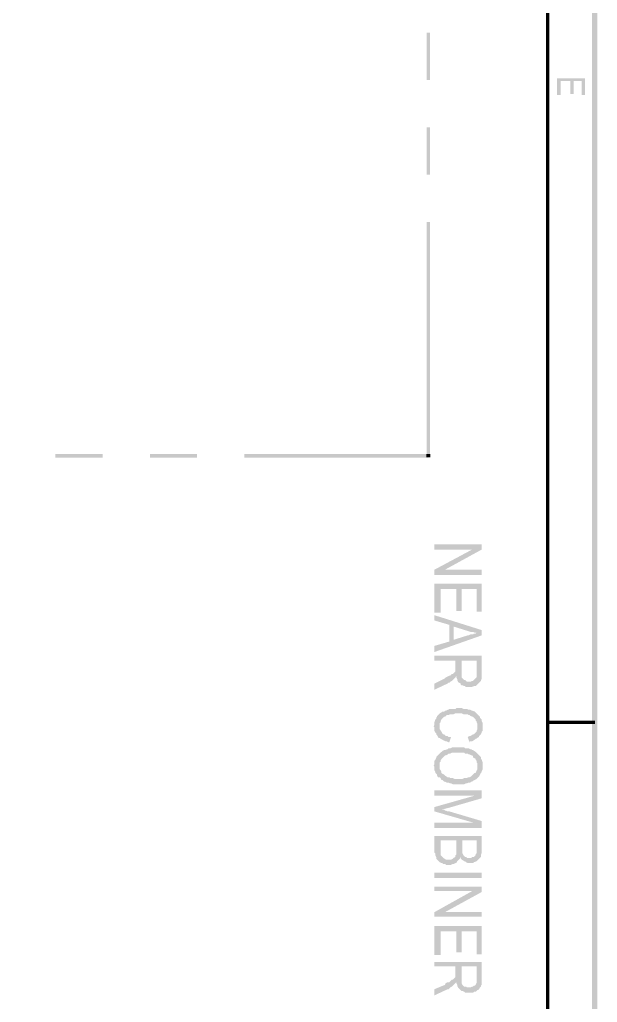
# Model space of a CAD drawing. Header units: inches. Extents: x -186 to 186, y -282 to 282.
# Drawn here: x 161.68 to 186.11, y -0.85 to 40.7 of the extents above; entities that cross this region are included whole.
import ezdxf

# ---------------------------------------------------------------- set-up
doc = ezdxf.new("R2010")
doc.units = ezdxf.units.IN
doc.header["$MEASUREMENT"] = 0
doc.layers.add('H', color=7, linetype='CONTINUOUS', lineweight=100)
doc.layers.add('P', color=250, linetype='CONTINUOUS', lineweight=100)

msp = doc.modelspace()

# ---------------------------------------------------------------- hatches: boundary and pattern name
at = {"layer": 'H', "linetype": 'Continuous'}
for points in [[(186.111, -282.111), (185.889, 281.889), (186.111, 282.111)], [(185.889, -281.889), (186.111, -282.111), (185.889, 281.889)], [(179.037, 40.148), (178.889, 40.148), (179.037, 38.148)], [(178.889, 40.148), (179.037, 38.148), (178.889, 38.148)], [(185.593, 37.519), (185.593, 38.222), (184.407, 38.222), (184.407, 37.519), (184.556, 37.519), (184.556, 38.111), (184.963, 38.111), (184.963, 37.556), (185.111, 37.556), (185.111, 38.111), (185.444, 38.111), (185.444, 37.519)], [(179.037, 36.148), (178.889, 36.148), (179.037, 34.148)], [(178.889, 36.148), (179.037, 34.148), (178.889, 34.148)], [(179.037, 32.148), (178.889, 32.148), (179.037, 22.259)], [(178.889, 32.148), (179.037, 22.259), (178.889, 22.259)], [(165.185, 22.185), (165.185, 22.333), (163.185, 22.185)], [(165.185, 22.333), (163.185, 22.185), (163.185, 22.333)], [(169.185, 22.185), (169.185, 22.333), (167.185, 22.185)], [(169.185, 22.333), (167.185, 22.185), (167.185, 22.333)], [(178.963, 22.185), (178.963, 22.333), (171.185, 22.185)], [(178.963, 22.333), (171.185, 22.185), (171.185, 22.333)], [(181.222, 18.296), (181.222, 18.519), (179.222, 18.519), (179.222, 18.296), (180.815, 18.296)], [(181.222, 18.296), (180.815, 18.296), (179.222, 17.444), (179.667, 17.444)], [(181.222, 17.222), (181.222, 17.444), (179.667, 17.444), (179.222, 17.444), (179.222, 17.222)], [(181.222, 15.667), (181.222, 16.852), (179.222, 16.852), (179.222, 15.63), (179.481, 15.63), (179.481, 16.63), (180.148, 16.63), (180.148, 15.704), (180.37, 15.704), (180.37, 16.63), (181, 16.63), (181, 15.667)], [(181.222, 14.667), (181.222, 14.889), (179.222, 15.519), (179.222, 15.296), (179.852, 15.111), (179.852, 14.407), (180.037, 15.037), (180.63, 14.852), (180.741, 14.815), (180.815, 14.815), (180.852, 14.815), (180.926, 14.778), (180.963, 14.778), (181.037, 14.778)], [(181.222, 14.667), (181.037, 14.778), (181, 14.778), (180.963, 14.741), (180.889, 14.741), (180.852, 14.704), (180.815, 14.704), (180.741, 14.704), (180.667, 14.667), (180.63, 14.667), (180.037, 14.481), (180.037, 15.037), (179.852, 14.407), (179.222, 14.222), (179.222, 13.963)], [(181.222, 13.074), (181.222, 13.815), (179.222, 13.815), (179.222, 13.593), (180.111, 13.593), (180.111, 13.333), (180.148, 12.963), (180.148, 12.926), (180.148, 12.889), (180.185, 12.815), (180.185, 12.778), (180.222, 12.704), (180.259, 12.667), (180.333, 12.63), (180.333, 12.593), (180.37, 13.593), (181, 13.593), (181, 13.074), (181.037, 12.593), (181.074, 12.63), (181.111, 12.667), (181.148, 12.704), (181.185, 12.741), (181.185, 12.778), (181.222, 12.815), (181.222, 12.889), (181.222, 13)], [(180.148, 12.963), (180.111, 13.333), (180.111, 13.259), (180.111, 13.185), (180.111, 13.148), (180.074, 13.111), (180.037, 13.074), (180, 13.037), (179.963, 13.037), (179.926, 13), (179.889, 12.963), (179.852, 12.963), (179.778, 12.926), (179.704, 12.889), (179.667, 12.852), (179.222, 12.63), (179.222, 12.37), (179.778, 12.63), (179.815, 12.667), (179.852, 12.667), (179.889, 12.704), (179.963, 12.741), (180, 12.778), (180.037, 12.815), (180.074, 12.852), (180.111, 12.889)], [(181.037, 12.593), (181, 13.074), (181, 13), (181, 12.889), (180.926, 12.815), (180.889, 12.778), (180.852, 12.741), (180.815, 12.741), (180.741, 12.704), (180.593, 12.704), (180.556, 12.741), (180.519, 12.778), (180.481, 12.778), (180.407, 12.852), (180.37, 12.889), (180.37, 12.926), (180.37, 13), (180.37, 13.593), (180.333, 12.593), (180.37, 12.556), (180.407, 12.556), (180.481, 12.519), (180.519, 12.519), (180.556, 12.481), (180.778, 12.481), (180.889, 12.519), (180.963, 12.519), (181, 12.556)], [(181.037, 11.333), (181, 11.37), (180.963, 11.407), (180.926, 11.444), (180.815, 11.481), (180.741, 11.519), (180.704, 11.519), (180.667, 11.519), (180.593, 11.556), (180.556, 11.556), (180.481, 11.556), (180.444, 11.556), (180.37, 11.593), (180.148, 11.593), (180.111, 11.556), (180.037, 11.556), (179.963, 11.556), (179.926, 11.556), (179.852, 11.556), (179.815, 11.519), (179.778, 11.519), (179.704, 11.481), (179.667, 11.481), (179.63, 11.444), (179.556, 11.444), (179.519, 11.407), (179.444, 11.37), (179.407, 11.333), (179.37, 11.296), (179.333, 11.259), (179.333, 11.222), (179.296, 11.185), (179.296, 11.148), (179.259, 11.111), (179.222, 11), (179.222, 10.963), (179.222, 10.889), (179.185, 10.815), (179.222, 10.778), (179.222, 10.704), (179.222, 10.667), (179.222, 10.63), (179.259, 10.556), (179.296, 10.519), (179.296, 10.481), (179.333, 10.444), (179.37, 10.37), (179.407, 10.333), (179.444, 10.852), (179.444, 10.963), (179.481, 11), (179.481, 11.037), (179.519, 11.111), (179.556, 11.148), (179.593, 11.185), (179.63, 11.222), (179.667, 11.222), (179.704, 11.259), (179.741, 11.296), (179.778, 11.296), (179.815, 11.296), (179.889, 11.333), (179.926, 11.333), (180, 11.333), (180.037, 11.333), (180.111, 11.37), (180.37, 11.37), (180.444, 11.333), (180.519, 11.333), (180.556, 11.333), (180.63, 11.333), (180.667, 11.296), (180.704, 11.296), (180.741, 11.259), (180.852, 11.222), (180.889, 11.185), (180.926, 11.148), (180.963, 11.111), (180.963, 11.074), (181, 11.037), (181, 11), (181.037, 10.926), (181.037, 10.852), (181.037, 10.815)], [(181.259, 10.815), (181.259, 10.889), (181.259, 10.963), (181.222, 11.037), (181.222, 11.111), (181.185, 11.148), (181.148, 11.185), (181.148, 11.222), (181.111, 11.259), (181.074, 11.296), (181.037, 11.333), (181.037, 10.815), (181.037, 10.741), (181.037, 10.704), (181, 10.63), (181, 10.593), (180.963, 10.556), (180.926, 10.519), (180.889, 10.481), (180.852, 10.481), (180.741, 10.407), (180.704, 10.407), (180.63, 10.37), (180.704, 10.148), (180.704, 10.185), (180.778, 10.185), (180.815, 10.185), (180.926, 10.259), (180.963, 10.296), (181, 10.296), (181.037, 10.333), (181.111, 10.37), (181.111, 10.407), (181.148, 10.444), (181.185, 10.481), (181.222, 10.556), (181.222, 10.593), (181.259, 10.63), (181.259, 10.704), (181.259, 10.741)], [(179.926, 10.37), (179.889, 10.37), (179.815, 10.37), (179.778, 10.407), (179.704, 10.407), (179.667, 10.444), (179.63, 10.481), (179.593, 10.481), (179.556, 10.519), (179.519, 10.593), (179.481, 10.63), (179.481, 10.667), (179.444, 10.704), (179.444, 10.778), (179.444, 10.852), (179.407, 10.333), (179.444, 10.333), (179.481, 10.296), (179.556, 10.259), (179.593, 10.222), (179.63, 10.222), (179.704, 10.185), (179.741, 10.185), (179.815, 10.148), (179.852, 10.148)], [(181.259, 9.148), (181.259, 9.259), (181.259, 9.296), (181.222, 9.407), (181.185, 9.444), (181.185, 9.519), (181.148, 9.556), (181.111, 9.593), (181.074, 9.63), (181.037, 9.667), (181, 9.704), (180.963, 9.741), (180.852, 9.815), (180.815, 9.815), (180.778, 9.852), (180.741, 9.852), (180.667, 9.889), (180.63, 9.889), (180.556, 9.889), (180.519, 9.889), (180.481, 9.926), (180.407, 9.926), (180.074, 9.926), (180.037, 9.926), (179.963, 9.926), (179.889, 9.889), (179.852, 9.889), (179.815, 9.889), (179.778, 9.852), (179.667, 9.815), (179.63, 9.815), (179.556, 9.778), (179.519, 9.741), (179.481, 9.704), (179.444, 9.667), (179.37, 9.593), (179.333, 9.556), (179.296, 9.519), (179.296, 9.481), (179.259, 9.407), (179.222, 9.37), (179.222, 9.333), (179.222, 9.259), (179.222, 9.222), (179.185, 9.148), (179.222, 9.111), (179.222, 9), (179.222, 8.963), (179.259, 8.889), (179.259, 8.852), (179.296, 8.815), (179.333, 8.778), (179.333, 8.741), (179.37, 8.667), (179.444, 8.667), (179.444, 9.185), (179.444, 9.296), (179.481, 9.333), (179.481, 9.37), (179.519, 9.444), (179.556, 9.481), (179.593, 9.519), (179.63, 9.556), (179.667, 9.593), (179.704, 9.593), (179.778, 9.63), (179.815, 9.667), (179.852, 9.667), (179.889, 9.667), (179.963, 9.704), (180, 9.704), (180.148, 9.704), (180.222, 9.704), (180.296, 9.704), (180.407, 9.704), (180.481, 9.704), (180.519, 9.667), (180.593, 9.667), (180.63, 9.667), (180.667, 9.63), (180.704, 9.63), (180.778, 9.593), (180.815, 9.593), (180.852, 9.556), (180.852, 9.519), (180.889, 9.481), (180.963, 9.444), (180.963, 9.407), (181, 9.37), (181, 9.296), (181.037, 9.259), (181.037, 8.63), (181.074, 8.667), (181.111, 8.704), (181.148, 8.778), (181.185, 8.852), (181.222, 8.889), (181.222, 8.926), (181.259, 9), (181.259, 9.037), (181.259, 9.111)], [(181.037, 8.63), (181.037, 9.148), (181.037, 9.074), (181.037, 9), (181, 8.963), (181, 8.926), (180.963, 8.852), (180.926, 8.852), (180.889, 8.815), (180.852, 8.778), (180.815, 8.741), (180.778, 8.704), (180.704, 8.667), (180.667, 8.667), (180.63, 8.667), (180.593, 8.63), (180.519, 8.63), (180.481, 8.63), (180.407, 8.593), (180.074, 8.593), (180, 8.63), (179.963, 8.63), (179.889, 8.63), (179.852, 8.667), (179.815, 8.667), (179.778, 8.667), (179.667, 8.741), (179.63, 8.778), (179.556, 8.815), (179.519, 8.852), (179.519, 8.889), (179.481, 8.963), (179.444, 9), (179.444, 9.037), (179.444, 9.111), (179.444, 9.148), (179.444, 8.667), (179.481, 8.63), (179.519, 8.556), (179.556, 8.556), (179.593, 8.519), (179.63, 8.481), (179.667, 8.481), (179.741, 8.444), (179.778, 8.444), (179.815, 8.444), (179.889, 8.407), (179.926, 8.407), (180, 8.37), (180.037, 8.37), (180.111, 8.37), (180.37, 8.37), (180.444, 8.37), (180.481, 8.37), (180.556, 8.407), (180.593, 8.407), (180.667, 8.444), (180.704, 8.444), (180.741, 8.444), (180.778, 8.481), (180.815, 8.481), (180.852, 8.519), (180.926, 8.556), (181, 8.593)], [(181.222, 7.778), (181.222, 8.111), (179.222, 8.111), (179.222, 7.889), (180.926, 7.889)], [(181.222, 7.778), (180.926, 7.889), (179.222, 7.407), (179.519, 7.296), (179.815, 7.37)], [(181.222, 6.519), (181.222, 6.815), (179.852, 7.222), (179.778, 7.222), (179.704, 7.259), (179.667, 7.259), (179.63, 7.296), (179.556, 7.296), (179.519, 7.296), (179.222, 7.407), (179.222, 7.222), (180.889, 6.741)], [(181.222, 6.519), (180.889, 6.741), (179.222, 6.741), (179.222, 6.519)], [(181.222, 5.593), (181.222, 6.185), (179.222, 6.185), (179.222, 5.481), (179.259, 5.444), (179.259, 5.37), (179.296, 5.296), (179.296, 5.222), (179.333, 5.185), (179.37, 5.148), (179.407, 5.111), (179.444, 5.074), (179.481, 6), (180.148, 6), (180.148, 5.63), (180.185, 5.111), (180.222, 5.148), (180.259, 5.185), (180.296, 5.222), (180.296, 5.296), (180.333, 5.259), (180.333, 5.222), (180.37, 5.185), (180.407, 6), (181, 6), (181, 5.667), (181.037, 5.148), (181.074, 5.185), (181.111, 5.222), (181.148, 5.259), (181.185, 5.296), (181.185, 5.333), (181.185, 5.37), (181.222, 5.481), (181.222, 5.519)], [(180.185, 5.111), (180.148, 5.63), (180.148, 5.519), (180.148, 5.444), (180.148, 5.407), (180.111, 5.37), (180.111, 5.296), (180.037, 5.259), (180, 5.222), (179.926, 5.185), (179.889, 5.185), (179.815, 5.185), (179.778, 5.185), (179.704, 5.185), (179.667, 5.222), (179.63, 5.222), (179.593, 5.259), (179.556, 5.296), (179.519, 5.333), (179.481, 5.37), (179.481, 5.407), (179.481, 5.444), (179.481, 6), (179.444, 5.074), (179.519, 5.037), (179.556, 5.037), (179.593, 5), (179.667, 5), (179.704, 4.963), (179.926, 4.963), (180, 5), (180.037, 5), (180.111, 5.037), (180.148, 5.037)], [(181.037, 5.148), (181, 5.667), (181, 5.556), (181, 5.481), (181, 5.444), (180.963, 5.407), (180.963, 5.37), (180.926, 5.333), (180.889, 5.296), (180.852, 5.296), (180.815, 5.296), (180.778, 5.259), (180.593, 5.259), (180.556, 5.296), (180.519, 5.296), (180.481, 5.333), (180.444, 5.37), (180.407, 5.444), (180.407, 5.519), (180.407, 6), (180.37, 5.185), (180.444, 5.148), (180.481, 5.111), (180.519, 5.111), (180.556, 5.074), (180.63, 5.037), (180.852, 5.037), (180.889, 5.074), (181, 5.111)], [(179.222, 4.407), (181.222, 4.407), (181.222, 4.63), (179.222, 4.63)], [(181.222, 3.815), (181.222, 4.037), (179.222, 4.037), (179.222, 3.852), (180.815, 3.852)], [(181.222, 3.815), (180.815, 3.852), (179.222, 2.963), (179.667, 2.963)], [(181.222, 2.778), (181.222, 2.963), (179.667, 2.963), (179.222, 2.963), (179.222, 2.778)], [(181.222, 1.185), (181.222, 2.37), (179.222, 2.37), (179.222, 1.148), (179.481, 1.148), (179.481, 2.148), (180.148, 2.148), (180.148, 1.259), (180.37, 1.259), (180.37, 2.148), (181, 2.148), (181, 1.185)], [(181.222, 0.148), (181.222, 0.852), (179.222, 0.852), (179.222, 0.667), (180.111, 0.667), (180.111, 0.407), (180.148, 0), (180.148, -0.037), (180.185, -0.111), (180.185, -0.148), (180.222, -0.222), (180.259, -0.259), (180.296, -0.296), (180.333, -0.333), (180.37, 0.667), (181, 0.667), (181, 0.148), (181.037, -0.333), (181.074, -0.333), (181.111, -0.296), (181.148, -0.222), (181.185, -0.185), (181.185, -0.148), (181.222, -0.111), (181.222, -0.037), (181.222, 0.074)], [(181.037, -0.333), (181, 0.148), (181, 0.037), (181, -0.037), (180.963, -0.111), (180.926, -0.148), (180.889, -0.148), (180.852, -0.185), (180.815, -0.185), (180.741, -0.222), (180.593, -0.222), (180.556, -0.185), (180.519, -0.185), (180.481, -0.185), (180.444, -0.148), (180.407, -0.111), (180.37, -0.037), (180.37, 0), (180.37, 0.037), (180.37, 0.667), (180.333, -0.333), (180.37, -0.37), (180.407, -0.37), (180.481, -0.407), (180.519, -0.444), (180.556, -0.444), (180.778, -0.444), (180.852, -0.444), (180.889, -0.407), (180.963, -0.407), (181, -0.37)], [(180.148, 0), (180.111, 0.407), (180.111, 0.333), (180.111, 0.259), (180.111, 0.222), (180.074, 0.185), (180, 0.111), (179.963, 0.111), (179.926, 0.074), (179.889, 0.037), (179.852, 0), (179.778, 0), (179.704, -0.037), (179.667, -0.111), (179.222, -0.296), (179.222, -0.556), (179.778, -0.296), (179.815, -0.296), (179.852, -0.259), (179.889, -0.222), (179.963, -0.185), (180, -0.148), (180.037, -0.111), (180.074, -0.074), (180.111, -0.037)]]:
    msp.add_hatch(color=0, dxfattribs=at).paths.add_polyline_path(points)

# ---------------------------------------------------------------- linework, layer by layer
at = {"layer": 'P', "color": 0, "linetype": 'Continuous'}
for points in [[(-186, 280), (184, 280), (184, -258)], [(179.037, 22.259), (178.889, 22.259)], [(184, 11), (186, 11)]]:
    msp.add_lwpolyline(points, dxfattribs=at)

doc.saveas('drawing.dxf')
